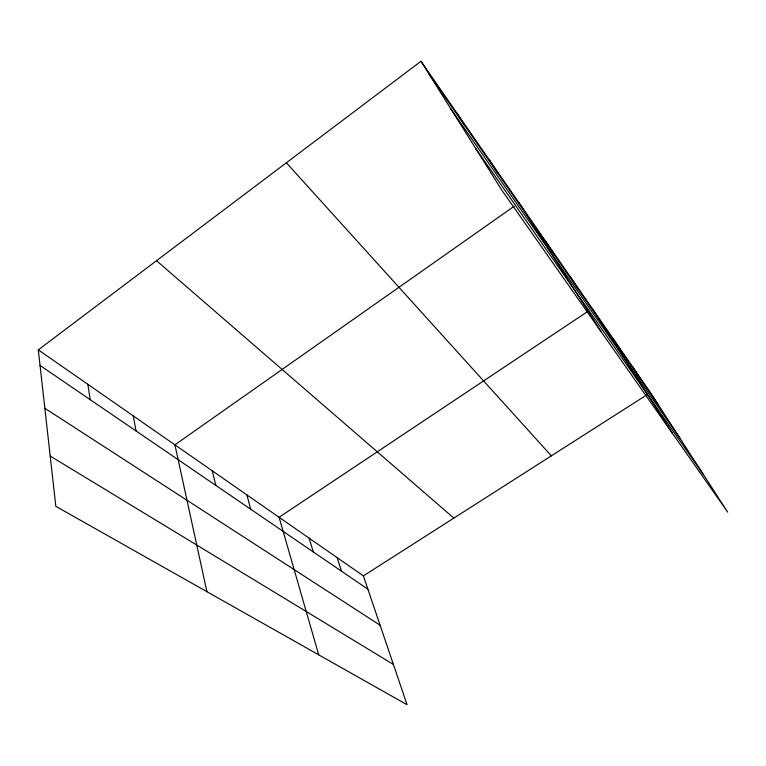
<?xml version="1.0" encoding="UTF-8"?>
<svg xmlns="http://www.w3.org/2000/svg" width="766" height="766" viewBox="0 0 766 766"><rect width="100%" height="100%" fill="white"/><g stroke="black" fill="none" stroke-linecap="round" stroke-linejoin="round"><path stroke-width="1.15" d="M38.3 349.861L363.381 575.888L407.062 704.739L55.832 506.345L38.3 349.861L420.994 61.261L650.439 392.556L727.7 512.138L501.778 190.102L420.994 61.261M514.187 206.255L174.916 444.845L206.916 591.678M588.24 311.149L279.092 517.28L318.704 654.825M363.381 575.888L646.494 395.074M50.192 456.048L393.408 664.457M44.849 408.297L380.108 625.228M40.043 365.439L367.891 589.198M156.523 260.708L453.845 518.113M286.369 162.785L551.348 455.847M475.562 148.278L703.427 474.585M450.887 108.935L679.902 438.162M428.941 73.919L658.367 404.831M632.4 366.512L640.405 378.931M613.039 338.562L621.121 351.115M592.214 308.497L672.414 433.336M569.751 276.047L577.937 288.83M545.44 240.945L553.646 253.795M519.042 202.837L601.004 331.544M489.378 159.998L497.546 172.886M456.842 113.023L464.924 125.835M337.126 557.638L341.521 571.197M309.1 538.144L313.332 551.96M246.901 494.893L250.731 509.227M212.268 470.822L215.83 485.414M133.217 415.861L136.051 430.961M87.851 384.312L90.197 399.67"/></g></svg>
